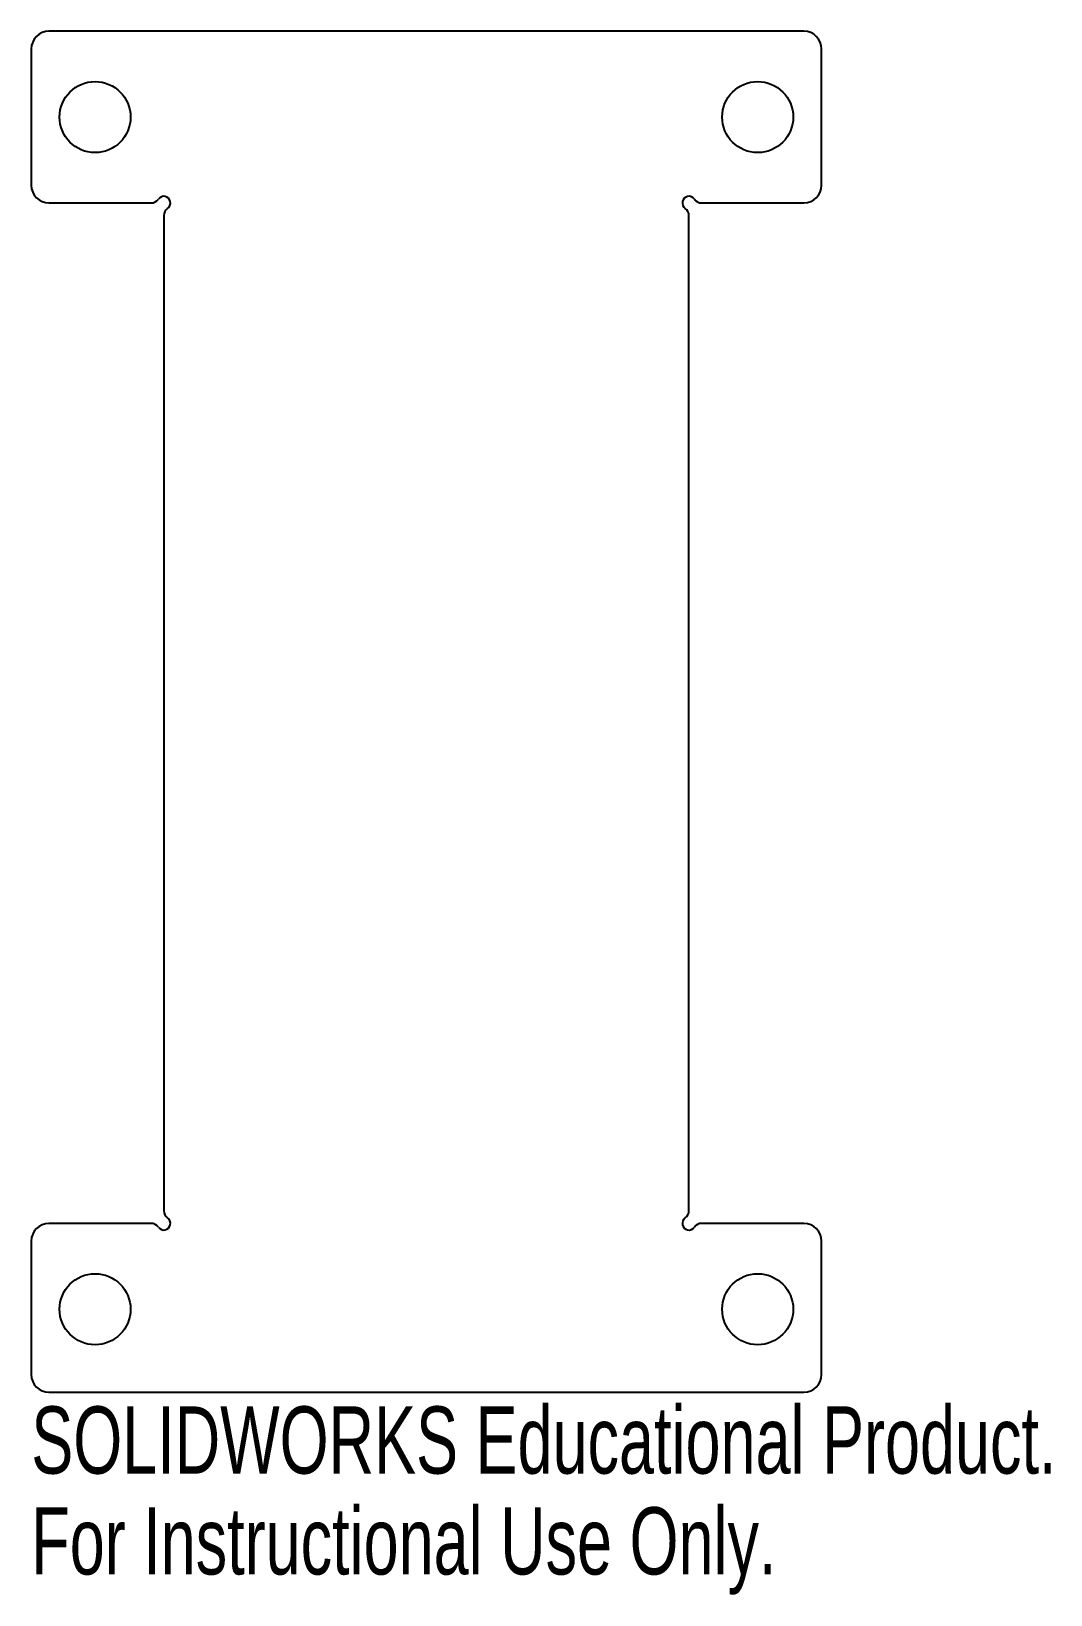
# Model space of a CAD drawing. Header units: inches. Extents: x 1.69 to 4.58, y 2.07 to 6.49.
import ezdxf

# ---------------------------------------------------------------- set-up
doc = ezdxf.new("R2010")
doc.units = ezdxf.units.IN
doc.header["$MEASUREMENT"] = 0
doc.styles.add('SLDTEXTSTYLE0', font='TXT', dxfattribs={"width": 0.7})

msp = doc.modelspace()

# ---------------------------------------------------------------- linework, layer by layer
at = {"color": 7, "linetype": 'Continuous', "lineweight": 25}
for p, q in [((3.8805, 6.493), (1.7445, 6.493)), ((1.6945, 6.443), (1.6945, 6.057)), ((3.9305, 6.057), (3.9305, 6.443)), ((1.7445, 6.007), (2.0336, 6.007)), ((3.5914, 6.007), (3.8805, 6.007)), ((2.0695, 5.9711), (2.0695, 3.1539)), ((3.5555, 3.1539), (3.5555, 5.9711)), ((2.0336, 3.118), (1.7445, 3.118)), ((3.8805, 3.118), (3.5914, 3.118)), ((1.6945, 3.068), (1.6945, 2.69)), ((3.9305, 2.69), (3.9305, 3.068)), ((1.7445, 2.64), (3.8805, 2.64))]:
    msp.add_line(p, q, dxfattribs=at)
for centre in [(1.875, 6.25), (3.75, 6.25), (1.875, 2.875), (3.75, 2.875)]:
    msp.add_circle(centre, 0.1005, dxfattribs=at)
for centre, radius, start, end in [((1.7445, 6.443), 0.05, 90, 180), ((3.8805, 6.443), 0.05, 0, 90), ((1.7445, 6.057), 0.05, 180, 270), ((2.0695, 6.007), 0.0188, 304.8499, 145.1501), ((3.5555, 6.007), 0.0188, 34.8499, 235.1501), ((3.8805, 6.057), 0.05, 270, 0), ((2.0336, 6.032), 0.025, 270, 325.1501), ((2.0945, 5.9711), 0.025, 124.8499, 180), ((3.5305, 5.9711), 0.025, 0, 55.1501), ((3.5914, 6.032), 0.025, 214.8499, 270), ((2.0945, 3.1539), 0.025, 180, 235.1501), ((3.5305, 3.1539), 0.025, 304.8499, 0), ((1.7445, 3.068), 0.05, 90, 180), ((2.0336, 3.093), 0.025, 34.8499, 90), ((2.0695, 3.118), 0.0188, 214.8499, 55.1501), ((3.5555, 3.118), 0.0188, 124.8499, 325.1501), ((3.5914, 3.093), 0.025, 90, 145.1501), ((3.8805, 3.068), 0.05, 0, 90), ((1.7445, 2.69), 0.05, 180, 270), ((3.8805, 2.69), 0.05, 270, 0)]:
    msp.add_arc(centre, radius, start, end, dxfattribs=at)

# ---------------------------------------------------------------- texts
at = {"color": 7, "linetype": 'Continuous', "char_height": 0.1903, "attachment_point": 1, "style": 'SLDTEXTSTYLE0'}
for s, insert in [('SOLIDWORKS Educational Product.', (1.6945, 2.5999)), ('For Instructional Use Only.', (1.6945, 2.3144))]:
    msp.add_mtext(s, dxfattribs=dict(at, insert=insert))

doc.saveas('drawing.dxf')
